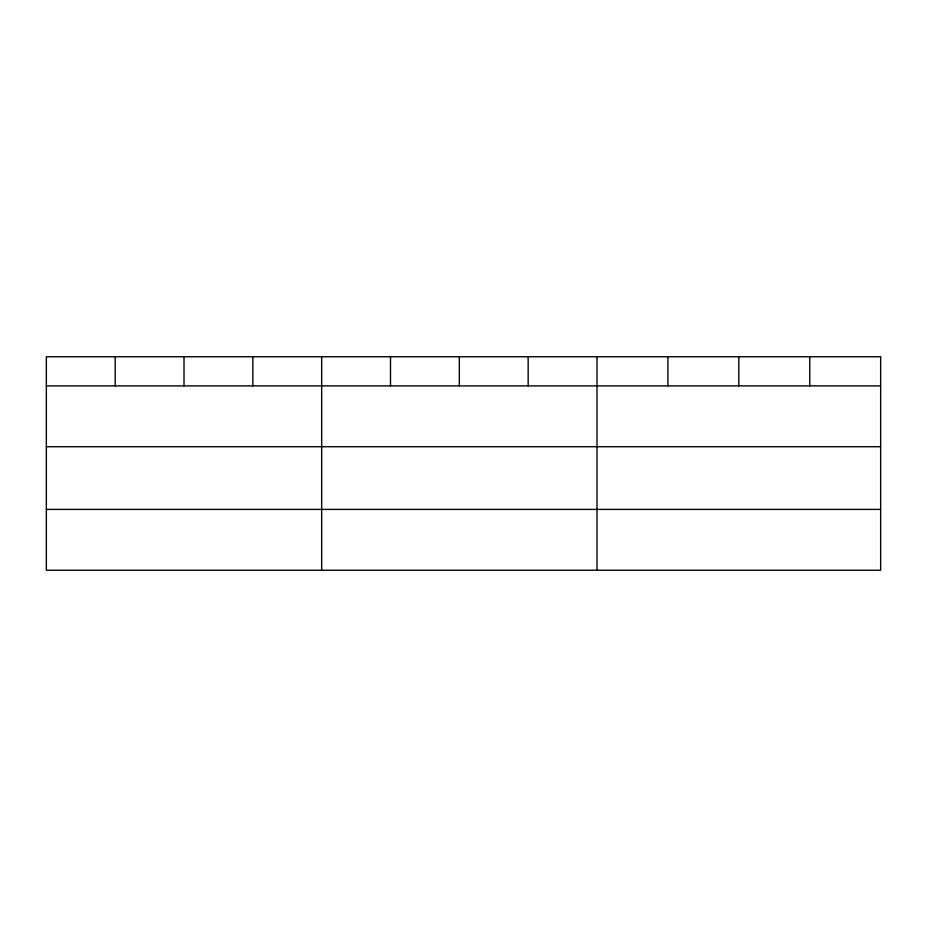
<?xml version="1.0" encoding="UTF-8"?>
<svg xmlns="http://www.w3.org/2000/svg" width="927" height="927" viewBox="0 0 927 927"><rect width="100%" height="100%" fill="white"/><g stroke="black" fill="none" stroke-linecap="round" stroke-linejoin="round"><path stroke-width="1.39" d="M46.35 385.887L880.65 385.887M46.35 446.721L880.65 446.721M46.35 509.41L880.65 509.41M809.734 356.756L809.734 385.887M738.819 356.756L738.819 385.887M667.903 356.756L667.903 385.887M596.988 356.756L596.988 570.244M528.158 356.756L528.158 385.887M459.328 356.756L459.328 385.887M390.499 356.756L390.499 385.887M321.669 356.756L321.669 570.244M252.839 356.756L252.839 385.887M184.01 356.756L184.01 385.887M115.18 356.756L115.18 385.887M880.65 356.756L46.35 356.756L46.35 570.244L880.65 570.244L880.65 356.756"/></g></svg>
